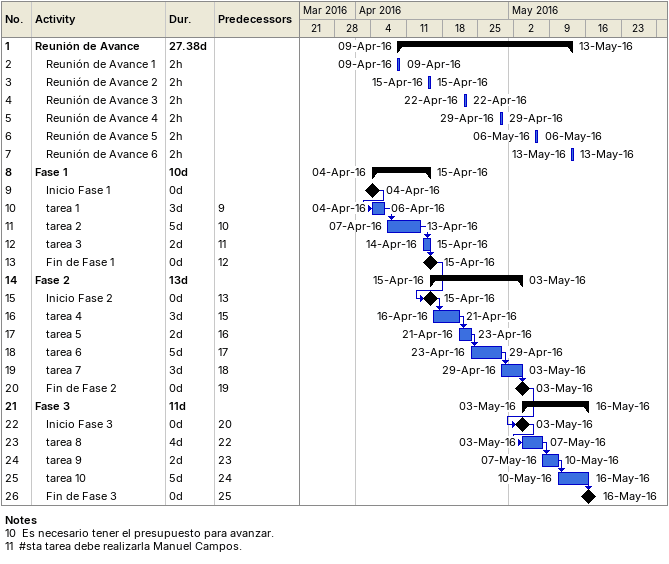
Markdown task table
| ID | Level | Task | Duration | Start | Finish | Predecessors |
|---|---|---|---|---|---|---|
| 1 | 1 | **Reunión de Avance** | 27.38d | 2016-04-09 | 2016-05-13 |  |
| 2 | 2 | Reunión de Avance 1 | 2h | 2016-04-09 | 2016-04-09 |  |
| 3 | 2 | Reunión de Avance 2 | 2h | 2016-04-15 | 2016-04-15 |  |
| 4 | 2 | Reunión de Avance 3 | 2h | 2016-04-22 | 2016-04-22 |  |
| 5 | 2 | Reunión de Avance 4 | 2h | 2016-04-29 | 2016-04-29 |  |
| 6 | 2 | Reunión de Avance 5 | 2h | 2016-05-06 | 2016-05-06 |  |
| 7 | 2 | Reunión de Avance 6 | 2h | 2016-05-13 | 2016-05-13 |  |
| 8 | 1 | **Fase 1** | 10d | 2016-04-04 | 2016-04-15 |  |
| 9 | 2 | Inicio Fase 1 | 0d | 2016-04-04 | 2016-04-04 |  |
| 10 | 2 | tarea 1 | 3d | 2016-04-04 | 2016-04-06 | 9 |
| 11 | 2 | tarea 2 | 5d | 2016-04-07 | 2016-04-13 | 10 |
| 12 | 2 | tarea 3 | 2d | 2016-04-14 | 2016-04-15 | 11 |
| 13 | 2 | Fin de Fase 1 | 0d | 2016-04-15 | 2016-04-15 | 12 |
| 14 | 1 | **Fase 2** | 13d | 2016-04-15 | 2016-05-03 |  |
| 15 | 2 | Inicio Fase 2 | 0d | 2016-04-15 | 2016-04-15 | 13 |
| 16 | 2 | tarea 4 | 3d | 2016-04-16 | 2016-04-21 | 15 |
| 17 | 2 | tarea 5 | 2d | 2016-04-21 | 2016-04-23 | 16 |
| 18 | 2 | tarea 6 | 5d | 2016-04-23 | 2016-04-29 | 17 |
| 19 | 2 | tarea 7 | 3d | 2016-04-29 | 2016-05-03 | 18 |
| 20 | 2 | Fin de Fase 2 | 0d | 2016-05-03 | 2016-05-03 | 19 |
| 21 | 1 | **Fase 3** | 11d | 2016-05-03 | 2016-05-16 |  |
| 22 | 2 | Inicio Fase 3 | 0d | 2016-05-03 | 2016-05-03 | 20 |
| 23 | 2 | tarea 8 | 4d | 2016-05-03 | 2016-05-07 | 22 |
| 24 | 2 | tarea 9 | 2d | 2016-05-07 | 2016-05-10 | 23 |
| 25 | 2 | tarea 10 | 5d | 2016-05-10 | 2016-05-16 | 24 |
| 26 | 2 | Fin de Fase 3 | 0d | 2016-05-16 | 2016-05-16 | 25 |

Notes
- 10: Es necesario tener el presupuesto para avanzar.
- 11: #sta tarea debe realizarla Manuel Campos.
